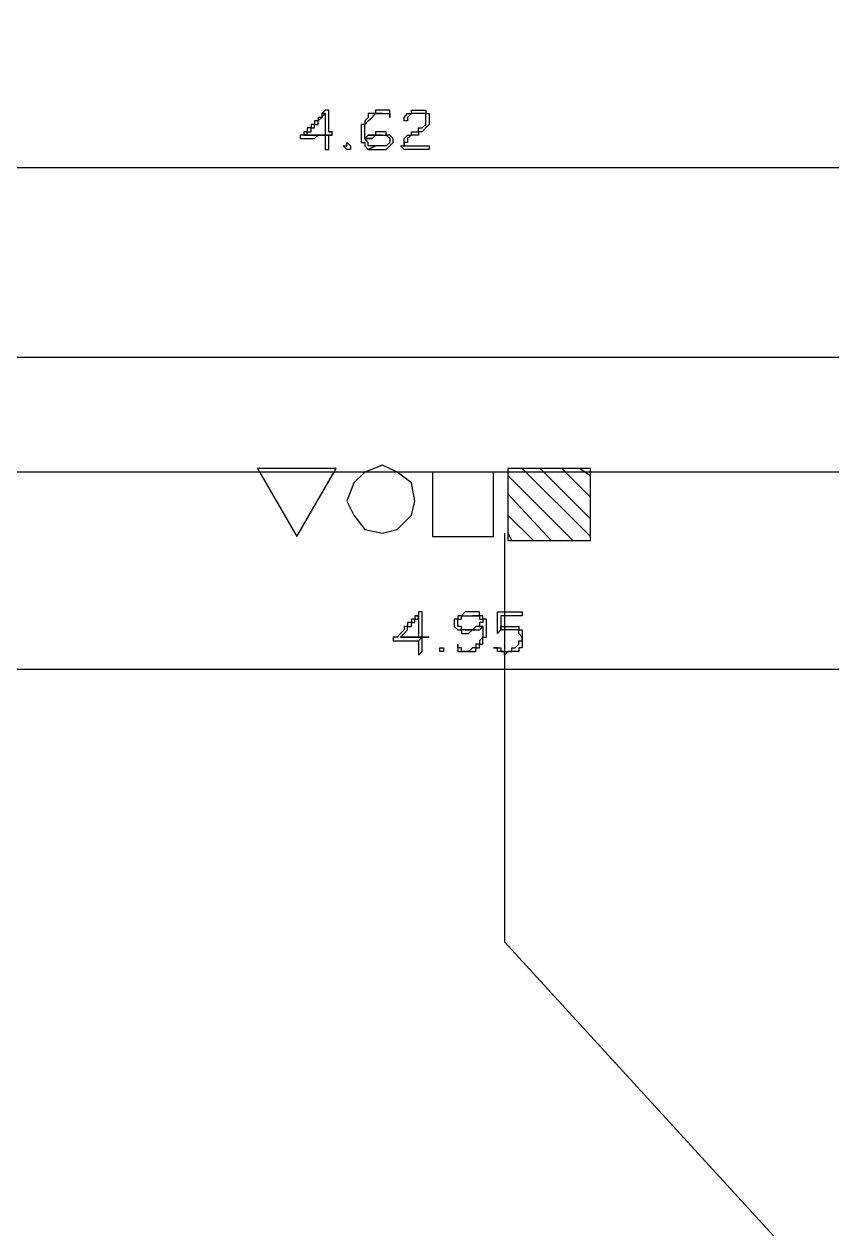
# Model space of a CAD drawing. Header units: millimetres. Extents: x -518.8 to -461.2, y 3.5 to 44.2.
# Drawn here: x -489.404 to -487.97, y 23.987 to 26.138 of the extents above; entities that cross this region are included whole.
import ezdxf

# ---------------------------------------------------------------- set-up
doc = ezdxf.new("R2010")
doc.units = ezdxf.units.MM
doc.header["$MEASUREMENT"] = 0
for name, color, linetype in [('-82', 7, 'Continuous'), ('10', 10, 'Continuous'), ('16', 16, 'Continuous'), ('9', 9, 'Continuous'), ('MYSOLIDS', 7, 'Continuous')]:
    doc.layers.add(name, color=color, linetype=linetype)

msp = doc.modelspace()

# ---------------------------------------------------------------- linework, layer by layer
at = {"layer": '-82'}
msp.add_lwpolyline([(-488.5511, 25.2345), (-488.5511, 24.509), (-488.0737, 23.9872), (-488.0737, 23.9872), (-488.5511, 24.509)], dxfattribs=at)
at = {"layer": '10'}
for points in [[(-486.476, 25.5466), (-491.1105, 25.5466), (-491.1105, 26.1383)], [(-486.1451, 25.3428), (-491.1105, 25.3428), (-491.1105, 25.1962)]]:
    msp.add_lwpolyline(points, dxfattribs=at)
at = {"layer": '16'}
for points in [[(-491.1617, 25.8842), (-486.4248, 25.8842)], [(-486.094, 24.9924), (-491.1617, 24.9924)]]:
    msp.add_lwpolyline(points, dxfattribs=at)
at = {"layer": '9'}
for points in [[(-488.9203, 25.2285), (-488.8504, 25.3496), (-488.9902, 25.3496), (-488.9203, 25.2285)], [(-488.7677, 25.2345), (-488.7421, 25.2413), (-488.7166, 25.2669), (-488.7105, 25.2917), (-488.7166, 25.324), (-488.7421, 25.3428), (-488.7677, 25.3556), (-488.7993, 25.3428), (-488.8188, 25.324), (-488.8316, 25.2917), (-488.8188, 25.2669), (-488.7993, 25.2413), (-488.7677, 25.2345)], [(-488.679, 25.3428), (-488.679, 25.2285), (-488.5707, 25.2285), (-488.5707, 25.3428), (-488.679, 25.3428)], [(-488.5451, 25.3496), (-488.5451, 25.2218), (-488.3985, 25.2218), (-488.3985, 25.3496), (-488.5451, 25.3496)], [(-488.5196, 25.3496), (-488.3985, 25.2285)], [(-488.488, 25.3496), (-488.3985, 25.2601)], [(-488.4496, 25.3496), (-488.3985, 25.2985)], [(-488.4173, 25.3496), (-488.3985, 25.3368)], [(-488.5451, 25.3368), (-488.4301, 25.2218)], [(-488.5451, 25.3045), (-488.4684, 25.2218)], [(-488.5451, 25.2669), (-488.5, 25.2218)], [(-488.5451, 25.2345), (-488.5384, 25.2218)]]:
    msp.add_lwpolyline(points, dxfattribs=at)
at = {"layer": 'MYSOLIDS'}
for points in [[(-488.8699, 25.9857), (-488.8699, 25.9857), (-488.8699, 25.9857), (-488.8699, 25.9857), (-488.876, 25.9797), (-488.8699, 25.9797), (-488.8699, 25.9729), (-488.8699, 25.9729), (-488.8699, 25.9669), (-488.8699, 25.9669), (-488.8699, 25.9669), (-488.8699, 25.9601), (-488.8699, 25.9601), (-488.8699, 25.9541), (-488.8699, 25.9541), (-488.8699, 25.9473), (-488.8699, 25.9413), (-488.8699, 25.9413), (-488.876, 25.9413), (-488.882, 25.9413), (-488.882, 25.9413), (-488.8887, 25.9413), (-488.8887, 25.9413), (-488.8887, 25.9413), (-488.8948, 25.9413), (-488.8948, 25.9413), (-488.9015, 25.9413), (-488.9015, 25.9413), (-488.9075, 25.9413), (-488.8572, 25.9413), (-488.8572, 25.9413), (-488.8572, 25.9413), (-488.8572, 25.9473), (-488.8632, 25.9473), (-488.8632, 25.9473), (-488.8632, 25.9541), (-488.8632, 25.9541), (-488.8632, 25.9601), (-488.8632, 25.9601), (-488.8632, 25.9669), (-488.8632, 25.9669), (-488.8632, 25.9729), (-488.8632, 25.9729), (-488.8632, 25.9797), (-488.8632, 25.9797), (-488.8632, 25.9857), (-488.8632, 25.9857), (-488.8699, 25.9857), (-488.8699, 25.9857)], [(-488.7677, 25.9857), (-488.7677, 25.9857), (-488.7745, 25.9857), (-488.7745, 25.9857), (-488.7745, 25.9857), (-488.7805, 25.9857), (-488.7805, 25.9797), (-488.7677, 25.9797), (-488.7677, 25.9797), (-488.7617, 25.9797), (-488.7617, 25.9797), (-488.7549, 25.9797), (-488.7549, 25.9797), (-488.7549, 25.9729), (-488.7549, 25.9729), (-488.7549, 25.9729), (-488.7549, 25.9797), (-488.7549, 25.9797), (-488.7549, 25.9797), (-488.7549, 25.9857), (-488.7617, 25.9857), (-488.7617, 25.9857), (-488.7677, 25.9857), (-488.7677, 25.9857), (-488.7677, 25.9857)], [(-488.7293, 25.9225), (-488.685, 25.9225), (-488.685, 25.9225), (-488.685, 25.9225), (-488.685, 25.9225), (-488.685, 25.9225), (-488.685, 25.9157), (-488.685, 25.9157), (-488.685, 25.9157), (-488.685, 25.9157), (-488.7293, 25.9157), (-488.7293, 25.9157), (-488.7293, 25.9157), (-488.7293, 25.9157), (-488.7293, 25.9157), (-488.7293, 25.9157), (-488.7293, 25.9157), (-488.7361, 25.9225), (-488.7361, 25.9225), (-488.7293, 25.9225), (-488.7293, 25.9285), (-488.7293, 25.9285), (-488.7293, 25.9353), (-488.7293, 25.9353), (-488.7293, 25.9353), (-488.7293, 25.9353), (-488.7233, 25.9413), (-488.7233, 25.9413), (-488.7233, 25.9413), (-488.7166, 25.9413), (-488.7166, 25.9473), (-488.7105, 25.9473), (-488.7105, 25.9473), (-488.7038, 25.9473), (-488.7038, 25.9541), (-488.6978, 25.9541), (-488.6978, 25.9541), (-488.6978, 25.9541), (-488.6978, 25.9541), (-488.691, 25.9601), (-488.691, 25.9601), (-488.691, 25.9669), (-488.691, 25.9669), (-488.691, 25.9669), (-488.691, 25.9729), (-488.691, 25.9729), (-488.691, 25.9797), (-488.691, 25.9797), (-488.6978, 25.9797), (-488.6978, 25.9797), (-488.7038, 25.9797), (-488.7038, 25.9797), (-488.7105, 25.9797), (-488.7105, 25.9797), (-488.7166, 25.9797), (-488.7166, 25.9797), (-488.7166, 25.9797), (-488.7233, 25.9729), (-488.7233, 25.9729), (-488.7233, 25.9729), (-488.7233, 25.9669), (-488.7233, 25.9669), (-488.7293, 25.9669), (-488.7293, 25.9669), (-488.7293, 25.9669), (-488.7293, 25.9669), (-488.7293, 25.9669), (-488.7293, 25.9669), (-488.7293, 25.9729), (-488.7293, 25.9729), (-488.7293, 25.9729), (-488.7233, 25.9797), (-488.7233, 25.9797), (-488.7233, 25.9797), (-488.7166, 25.9797), (-488.7166, 25.9857), (-488.7166, 25.9857), (-488.7105, 25.9857), (-488.7105, 25.9857), (-488.7038, 25.9857), (-488.7038, 25.9857), (-488.7038, 25.9857), (-488.6978, 25.9857), (-488.6978, 25.9857), (-488.691, 25.9857), (-488.691, 25.9797), (-488.691, 25.9797), (-488.685, 25.9797), (-488.685, 25.9797), (-488.685, 25.9729), (-488.685, 25.9729), (-488.685, 25.9669), (-488.685, 25.9669), (-488.685, 25.9601), (-488.685, 25.9601), (-488.685, 25.9601), (-488.691, 25.9541), (-488.691, 25.9541), (-488.691, 25.9541), (-488.691, 25.9541), (-488.6978, 25.9473), (-488.6978, 25.9473), (-488.7038, 25.9473), (-488.7038, 25.9413), (-488.7105, 25.9413), (-488.7105, 25.9413), (-488.7166, 25.9413), (-488.7166, 25.9413), (-488.7233, 25.9353), (-488.7233, 25.9353), (-488.7233, 25.9353), (-488.7233, 25.9285), (-488.7293, 25.9285), (-488.7293, 25.9225), (-488.7293, 25.9225), (-488.7293, 25.9225), (-488.7293, 25.9225), (-488.7293, 25.9225)], [(-488.876, 25.9797), (-488.876, 25.9797), (-488.876, 25.9729), (-488.882, 25.9729), (-488.882, 25.9729), (-488.882, 25.9669), (-488.8887, 25.9669), (-488.8887, 25.9601), (-488.8948, 25.9601), (-488.8948, 25.9601), (-488.8948, 25.9541), (-488.9015, 25.9541), (-488.9015, 25.9541), (-488.9015, 25.9473), (-488.9075, 25.9473), (-488.9075, 25.9413), (-488.9075, 25.9413), (-488.9075, 25.9413), (-488.9143, 25.9413), (-488.9143, 25.9353), (-488.9143, 25.9353), (-488.9075, 25.9353), (-488.9075, 25.9353), (-488.9075, 25.9353), (-488.9015, 25.9353), (-488.9015, 25.9353), (-488.8948, 25.9353), (-488.8948, 25.9353), (-488.8887, 25.9353), (-488.8887, 25.9353), (-488.882, 25.9413), (-488.882, 25.9413), (-488.876, 25.9413), (-488.876, 25.9413), (-488.8699, 25.9413), (-488.8632, 25.9413), (-488.8632, 25.9413), (-488.8632, 25.9413), (-488.8632, 25.9413), (-488.8572, 25.9413), (-488.9075, 25.9413), (-488.9015, 25.9413), (-488.9015, 25.9473), (-488.9015, 25.9473), (-488.8948, 25.9473), (-488.8948, 25.9541), (-488.8948, 25.9541), (-488.8887, 25.9541), (-488.8887, 25.9601), (-488.8887, 25.9601), (-488.882, 25.9601), (-488.882, 25.9669), (-488.882, 25.9669), (-488.876, 25.9729), (-488.876, 25.9729), (-488.876, 25.9729), (-488.8699, 25.9797), (-488.876, 25.9797), (-488.876, 25.9797)], [(-488.7805, 25.9797), (-488.7865, 25.9797), (-488.7865, 25.9797), (-488.7933, 25.9797), (-488.7933, 25.9729), (-488.7933, 25.9729), (-488.7993, 25.9669), (-488.7993, 25.9669), (-488.7993, 25.9669), (-488.7993, 25.9669), (-488.7993, 25.9601), (-488.806, 25.9601), (-488.806, 25.9541), (-488.806, 25.9541), (-488.806, 25.9473), (-488.806, 25.9473), (-488.806, 25.9413), (-488.806, 25.9413), (-488.806, 25.9413), (-488.806, 25.9353), (-488.806, 25.9353), (-488.806, 25.9285), (-488.7993, 25.9285), (-488.7993, 25.9225), (-488.7993, 25.9225), (-488.7993, 25.9225), (-488.7933, 25.9157), (-488.7805, 25.9225), (-488.7805, 25.9225), (-488.7865, 25.9225), (-488.7865, 25.9225), (-488.7933, 25.9225), (-488.7933, 25.9225), (-488.7933, 25.9285), (-488.7933, 25.9285), (-488.7993, 25.9353), (-488.7933, 25.9353), (-488.7933, 25.9353), (-488.7865, 25.9353), (-488.7993, 25.9353), (-488.7993, 25.9413), (-488.7993, 25.9413), (-488.7993, 25.9413), (-488.7993, 25.9473), (-488.7993, 25.9473), (-488.7993, 25.9473), (-488.7993, 25.9541), (-488.7993, 25.9541), (-488.7993, 25.9601), (-488.7993, 25.9601), (-488.7933, 25.9669), (-488.7933, 25.9669), (-488.7933, 25.9669), (-488.7865, 25.9729), (-488.7865, 25.9729), (-488.7865, 25.9729), (-488.7805, 25.9797), (-488.7805, 25.9797), (-488.7805, 25.9797), (-488.7745, 25.9797), (-488.7745, 25.9797), (-488.7677, 25.9797), (-488.7805, 25.9797), (-488.7805, 25.9797)], [(-488.8572, 25.9473), (-488.8572, 25.9473), (-488.8632, 25.9473), (-488.8632, 25.9473), (-488.8632, 25.9473), (-488.8572, 25.9473), (-488.8572, 25.9473), (-488.8572, 25.9473), (-488.8572, 25.9473)], [(-488.7677, 25.9473), (-488.7745, 25.9473), (-488.7745, 25.9473), (-488.7805, 25.9473), (-488.7805, 25.9413), (-488.7865, 25.9413), (-488.7865, 25.9413), (-488.7865, 25.9413), (-488.7933, 25.9413), (-488.7677, 25.9413), (-488.7677, 25.9413), (-488.7617, 25.9413), (-488.7617, 25.9413), (-488.7617, 25.9413), (-488.7549, 25.9353), (-488.7549, 25.9353), (-488.7549, 25.9353), (-488.7549, 25.9285), (-488.7549, 25.9285), (-488.7617, 25.9225), (-488.7617, 25.9225), (-488.7617, 25.9225), (-488.7677, 25.9225), (-488.7677, 25.9225), (-488.7745, 25.9225), (-488.7745, 25.9225), (-488.7805, 25.9225), (-488.7933, 25.9157), (-488.7933, 25.9157), (-488.7865, 25.9157), (-488.7865, 25.9157), (-488.7805, 25.9157), (-488.7805, 25.9157), (-488.7745, 25.9157), (-488.7745, 25.9157), (-488.7677, 25.9157), (-488.7677, 25.9157), (-488.7617, 25.9157), (-488.7617, 25.9157), (-488.7549, 25.9225), (-488.7549, 25.9225), (-488.7549, 25.9225), (-488.7549, 25.9225), (-488.7489, 25.9285), (-488.7489, 25.9285), (-488.7489, 25.9353), (-488.7489, 25.9353), (-488.7489, 25.9353), (-488.7549, 25.9413), (-488.7549, 25.9413), (-488.7549, 25.9413), (-488.7617, 25.9413), (-488.7617, 25.9473), (-488.7677, 25.9473), (-488.7677, 25.9473), (-488.7677, 25.9473)], [(-488.8632, 25.9413), (-488.8699, 25.9413), (-488.8699, 25.9353), (-488.8699, 25.9353), (-488.8699, 25.9353), (-488.8699, 25.9225), (-488.8699, 25.9225), (-488.8699, 25.9157), (-488.8699, 25.9157), (-488.8699, 25.9157), (-488.8699, 25.9157), (-488.8699, 25.9157), (-488.8632, 25.9157), (-488.8632, 25.9225), (-488.8632, 25.9225), (-488.8632, 25.9225), (-488.8632, 25.9285), (-488.8632, 25.9285), (-488.8632, 25.9353), (-488.8632, 25.9353), (-488.8632, 25.9413), (-488.8632, 25.9413)], [(-488.8316, 25.9157), (-488.8316, 25.9157), (-488.8316, 25.9157), (-488.8376, 25.9225), (-488.8376, 25.9225), (-488.8316, 25.9225), (-488.8316, 25.9225), (-488.8316, 25.9285), (-488.8316, 25.9285), (-488.8248, 25.9225), (-488.8248, 25.9225), (-488.8248, 25.9225), (-488.8248, 25.9225), (-488.8248, 25.9225), (-488.8248, 25.9157), (-488.8316, 25.9157), (-488.8316, 25.9157), (-488.8316, 25.9157), (-488.8316, 25.9157), (-488.8316, 25.9157)], [(-488.7933, 25.9413), (-488.7933, 25.9413), (-488.7933, 25.9413), (-488.7993, 25.9353), (-488.7865, 25.9353), (-488.7865, 25.9353), (-488.7805, 25.9413), (-488.7805, 25.9413), (-488.7805, 25.9413), (-488.7745, 25.9413), (-488.7745, 25.9413), (-488.7677, 25.9413), (-488.7933, 25.9413), (-488.7933, 25.9413)], [(-488.7105, 25.0879), (-488.7105, 25.0879), (-488.7105, 25.0819), (-488.7166, 25.0819), (-488.7166, 25.0759), (-488.7166, 25.0759), (-488.7233, 25.0759), (-488.7233, 25.0691), (-488.7233, 25.0691), (-488.7293, 25.0691), (-488.7293, 25.0631), (-488.7293, 25.0631), (-488.7361, 25.0563), (-488.7361, 25.0563), (-488.7361, 25.0563), (-488.7421, 25.0503), (-488.7421, 25.0503), (-488.7421, 25.0503), (-488.7489, 25.0503), (-488.7489, 25.0436), (-488.7489, 25.0436), (-488.7421, 25.0436), (-488.7421, 25.0436), (-488.7421, 25.0436), (-488.7361, 25.0436), (-488.7361, 25.0436), (-488.7293, 25.0436), (-488.7293, 25.0436), (-488.7233, 25.0436), (-488.7233, 25.0436), (-488.7166, 25.0436), (-488.7166, 25.0436), (-488.7105, 25.0436), (-488.7105, 25.0436), (-488.7038, 25.0436), (-488.6978, 25.0503), (-488.6978, 25.0503), (-488.6978, 25.0503), (-488.691, 25.0503), (-488.691, 25.0503), (-488.7361, 25.0503), (-488.7361, 25.0503), (-488.7361, 25.0503), (-488.7293, 25.0563), (-488.7293, 25.0563), (-488.7293, 25.0563), (-488.7233, 25.0631), (-488.7233, 25.0631), (-488.7233, 25.0691), (-488.7166, 25.0691), (-488.7166, 25.0691), (-488.7166, 25.0759), (-488.7105, 25.0759), (-488.7105, 25.0759), (-488.7105, 25.0819), (-488.7038, 25.0819), (-488.7038, 25.0879), (-488.7105, 25.0879), (-488.7105, 25.0879)], [(-488.7038, 25.0947), (-488.7038, 25.0947), (-488.7038, 25.0947), (-488.7038, 25.0879), (-488.7105, 25.0879), (-488.7038, 25.0879), (-488.7038, 25.0819), (-488.7038, 25.0819), (-488.7038, 25.0759), (-488.7038, 25.0759), (-488.7038, 25.0691), (-488.7038, 25.0691), (-488.7038, 25.0691), (-488.7038, 25.0631), (-488.7038, 25.0563), (-488.7038, 25.0563), (-488.7038, 25.0503), (-488.7038, 25.0503), (-488.7105, 25.0503), (-488.7105, 25.0503), (-488.7166, 25.0503), (-488.7166, 25.0503), (-488.7233, 25.0503), (-488.7233, 25.0503), (-488.7233, 25.0503), (-488.7293, 25.0503), (-488.7293, 25.0503), (-488.7361, 25.0503), (-488.7361, 25.0503), (-488.691, 25.0503), (-488.685, 25.0503), (-488.685, 25.0503), (-488.685, 25.0503), (-488.6978, 25.0503), (-488.6978, 25.0563), (-488.6978, 25.0563), (-488.6978, 25.0631), (-488.6978, 25.0631), (-488.6978, 25.0691), (-488.6978, 25.0691), (-488.6978, 25.0759), (-488.6978, 25.0759), (-488.6978, 25.0819), (-488.6978, 25.0879), (-488.6978, 25.0879), (-488.6978, 25.0879), (-488.6978, 25.0947), (-488.7038, 25.0947), (-488.7038, 25.0947)], [(-488.6083, 25.0947), (-488.6083, 25.0947), (-488.6151, 25.0947), (-488.6151, 25.0947), (-488.6211, 25.0947), (-488.6211, 25.0947), (-488.6278, 25.0879), (-488.6278, 25.0879), (-488.6278, 25.0879), (-488.6339, 25.0879), (-488.6339, 25.0819), (-488.6339, 25.0819), (-488.6406, 25.0819), (-488.6406, 25.0759), (-488.6406, 25.0759), (-488.6406, 25.0691), (-488.6406, 25.0691), (-488.6406, 25.0691), (-488.6339, 25.0631), (-488.6339, 25.0631), (-488.6339, 25.0631), (-488.6339, 25.0631), (-488.6278, 25.0631), (-488.6278, 25.0563), (-488.6211, 25.0563), (-488.6211, 25.0563), (-488.6151, 25.0563), (-488.6151, 25.0563), (-488.6083, 25.0631), (-488.6083, 25.0631), (-488.6023, 25.0631), (-488.6023, 25.0631), (-488.6023, 25.0631), (-488.6211, 25.0631), (-488.6211, 25.0631), (-488.6278, 25.0631), (-488.6278, 25.0631), (-488.6278, 25.0691), (-488.6339, 25.0691), (-488.6339, 25.0691), (-488.6339, 25.0759), (-488.6339, 25.0759), (-488.6339, 25.0759), (-488.6339, 25.0819), (-488.6278, 25.0819), (-488.6278, 25.0819), (-488.6278, 25.0879), (-488.6211, 25.0879), (-488.6211, 25.0879), (-488.6151, 25.0879), (-488.6151, 25.0879), (-488.6151, 25.0879), (-488.6083, 25.0879), (-488.5955, 25.0879), (-488.5955, 25.0947), (-488.6023, 25.0947), (-488.6023, 25.0947), (-488.6083, 25.0947), (-488.6083, 25.0947), (-488.6083, 25.0947)], [(-488.5955, 25.0879), (-488.6083, 25.0879), (-488.6083, 25.0879), (-488.6083, 25.0879), (-488.6023, 25.0879), (-488.6023, 25.0879), (-488.5955, 25.0879), (-488.5955, 25.0879), (-488.5955, 25.0819), (-488.5895, 25.0819), (-488.5895, 25.0759), (-488.5895, 25.0759), (-488.5895, 25.0759), (-488.5955, 25.0759), (-488.5955, 25.0691), (-488.5895, 25.0691), (-488.5895, 25.0691), (-488.5895, 25.0631), (-488.5895, 25.0631), (-488.5895, 25.0563), (-488.5895, 25.0563), (-488.5895, 25.0503), (-488.5895, 25.0503), (-488.5895, 25.0503), (-488.5955, 25.0436), (-488.5955, 25.0436), (-488.5955, 25.0375), (-488.6023, 25.0375), (-488.6023, 25.0375), (-488.6023, 25.0308), (-488.6083, 25.0308), (-488.6083, 25.0308), (-488.6083, 25.0308), (-488.6151, 25.0248), (-488.6151, 25.0248), (-488.6211, 25.0248), (-488.6083, 25.0248), (-488.6023, 25.0248), (-488.6023, 25.0308), (-488.5955, 25.0308), (-488.5955, 25.0308), (-488.5955, 25.0375), (-488.5895, 25.0375), (-488.5895, 25.0375), (-488.5895, 25.0436), (-488.5895, 25.0436), (-488.5895, 25.0503), (-488.5835, 25.0503), (-488.5835, 25.0503), (-488.5835, 25.0563), (-488.5835, 25.0563), (-488.5835, 25.0631), (-488.5835, 25.0631), (-488.5835, 25.0631), (-488.5835, 25.0691), (-488.5835, 25.0759), (-488.5835, 25.0759), (-488.5835, 25.0819), (-488.5895, 25.0819), (-488.5895, 25.0819), (-488.5895, 25.0879), (-488.5895, 25.0879), (-488.5955, 25.0879), (-488.5955, 25.0879)], [(-488.5579, 25.0879), (-488.5579, 25.0819), (-488.5579, 25.0819), (-488.5579, 25.0819), (-488.5579, 25.0759), (-488.5579, 25.0691), (-488.5579, 25.0691), (-488.5579, 25.0631), (-488.5579, 25.0631), (-488.5579, 25.0691), (-488.5511, 25.0691), (-488.5511, 25.0691), (-488.5511, 25.0691), (-488.5451, 25.0691), (-488.5451, 25.0691), (-488.5384, 25.0691), (-488.5384, 25.0691), (-488.5384, 25.0691), (-488.5324, 25.0691), (-488.5324, 25.0691), (-488.5256, 25.0691), (-488.5256, 25.0631), (-488.5256, 25.0631), (-488.5196, 25.0631), (-488.5196, 25.0563), (-488.5196, 25.0563), (-488.5196, 25.0563), (-488.5196, 25.0503), (-488.5196, 25.0503), (-488.5196, 25.0436), (-488.5196, 25.0436), (-488.5196, 25.0375), (-488.5196, 25.0375), (-488.5196, 25.0375), (-488.5196, 25.0308), (-488.5256, 25.0308), (-488.5256, 25.0308), (-488.5256, 25.0248), (-488.5324, 25.0248), (-488.5324, 25.0248), (-488.5384, 25.0248), (-488.5384, 25.0248), (-488.5451, 25.0248), (-488.5451, 25.0248), (-488.5511, 25.018), (-488.5511, 25.0248), (-488.5579, 25.0248), (-488.5579, 25.0248), (-488.5639, 25.0248), (-488.5639, 25.0248), (-488.5639, 25.0248), (-488.5639, 25.0308), (-488.5707, 25.0308), (-488.5639, 25.0308), (-488.5639, 25.0308), (-488.5639, 25.0308), (-488.5639, 25.0308), (-488.5639, 25.0308), (-488.5639, 25.0308), (-488.5639, 25.0308), (-488.5639, 25.0308), (-488.5579, 25.0308), (-488.5579, 25.0248), (-488.5579, 25.0248), (-488.5511, 25.0248), (-488.5511, 25.0248), (-488.5511, 25.0248), (-488.5451, 25.0248), (-488.5451, 25.0248), (-488.5384, 25.0248), (-488.5384, 25.0308), (-488.5324, 25.0308), (-488.5324, 25.0308), (-488.5324, 25.0308), (-488.5256, 25.0375), (-488.5256, 25.0375), (-488.5256, 25.0375), (-488.5256, 25.0436), (-488.5196, 25.0436), (-488.5196, 25.0503), (-488.5196, 25.0503), (-488.5256, 25.0563), (-488.5256, 25.0563), (-488.5256, 25.0631), (-488.5256, 25.0631), (-488.5324, 25.0631), (-488.5324, 25.0631), (-488.5324, 25.0631), (-488.5384, 25.0631), (-488.5384, 25.0631), (-488.5451, 25.0631), (-488.5451, 25.0631), (-488.5451, 25.0631), (-488.5511, 25.0631), (-488.5511, 25.0631), (-488.5579, 25.0631), (-488.5579, 25.0631), (-488.5579, 25.0631), (-488.5639, 25.0563), (-488.5639, 25.0563), (-488.5639, 25.0631), (-488.5639, 25.0631), (-488.5639, 25.0631), (-488.5639, 25.0631), (-488.5639, 25.0631), (-488.5639, 25.0691), (-488.5639, 25.0691), (-488.5639, 25.0759), (-488.5639, 25.0759), (-488.5639, 25.0819), (-488.5639, 25.0819), (-488.5639, 25.0879), (-488.5639, 25.0879), (-488.5639, 25.0879), (-488.5639, 25.0879), (-488.5639, 25.0947), (-488.5579, 25.0947), (-488.5579, 25.0947), (-488.5511, 25.0947), (-488.5511, 25.0947), (-488.5451, 25.0947), (-488.5451, 25.0947), (-488.5384, 25.0947), (-488.5384, 25.0947), (-488.5324, 25.0947), (-488.5324, 25.0947), (-488.5324, 25.0947), (-488.5256, 25.0947), (-488.5256, 25.0947), (-488.5256, 25.0947), (-488.5196, 25.0947), (-488.5196, 25.0947), (-488.5196, 25.0879), (-488.5196, 25.0879), (-488.5196, 25.0879), (-488.5196, 25.0879), (-488.5256, 25.0879), (-488.5256, 25.0879), (-488.5324, 25.0879), (-488.5324, 25.0879), (-488.5384, 25.0879), (-488.5451, 25.0879), (-488.5451, 25.0879), (-488.5511, 25.0879), (-488.5579, 25.0879), (-488.5579, 25.0879), (-488.5579, 25.0879), (-488.5579, 25.0879), (-488.5579, 25.0879), (-488.5579, 25.0879)], [(-488.5955, 25.0691), (-488.5955, 25.0691), (-488.6023, 25.0691), (-488.6023, 25.0691), (-488.6083, 25.0631), (-488.6083, 25.0631), (-488.6151, 25.0631), (-488.6151, 25.0631), (-488.6211, 25.0631), (-488.6023, 25.0631), (-488.5955, 25.0631), (-488.5955, 25.0631), (-488.5895, 25.0691), (-488.5895, 25.0691), (-488.5955, 25.0691), (-488.5955, 25.0691)], [(-488.6978, 25.0503), (-488.7038, 25.0436), (-488.7038, 25.0436), (-488.7038, 25.0436), (-488.7038, 25.0375), (-488.7038, 25.0308), (-488.7038, 25.0308), (-488.7038, 25.0248), (-488.7038, 25.0248), (-488.7038, 25.0248), (-488.7038, 25.018), (-488.6978, 25.0248), (-488.6978, 25.0248), (-488.6978, 25.0248), (-488.6978, 25.0248), (-488.6978, 25.0308), (-488.6978, 25.0308), (-488.6978, 25.0375), (-488.6978, 25.0436), (-488.6978, 25.0436), (-488.6978, 25.0503), (-488.6978, 25.0503)], [(-488.691, 25.0503), (-488.691, 25.0503), (-488.691, 25.0503), (-488.6978, 25.0503), (-488.6978, 25.0503), (-488.685, 25.0503), (-488.691, 25.0503), (-488.691, 25.0503), (-488.691, 25.0503)], [(-488.6662, 25.0248), (-488.6662, 25.0248), (-488.6662, 25.0248), (-488.6662, 25.0248), (-488.6662, 25.0248), (-488.6662, 25.0308), (-488.6662, 25.0308), (-488.6662, 25.0308), (-488.6594, 25.0308), (-488.6594, 25.0308), (-488.6594, 25.0308), (-488.6594, 25.0308), (-488.6594, 25.0308), (-488.6594, 25.0248), (-488.6594, 25.0248), (-488.6594, 25.0248), (-488.6662, 25.0248), (-488.6662, 25.0248), (-488.6662, 25.0248), (-488.6662, 25.0248)], [(-488.6339, 25.0375), (-488.6339, 25.0375), (-488.6339, 25.0375), (-488.6339, 25.0375), (-488.6339, 25.0308), (-488.6339, 25.0308), (-488.6339, 25.0248), (-488.6278, 25.0248), (-488.6278, 25.0248), (-488.6211, 25.0248), (-488.6211, 25.0248), (-488.6211, 25.0248), (-488.6151, 25.0248), (-488.6151, 25.0248), (-488.6083, 25.0248), (-488.6083, 25.0248), (-488.6083, 25.0248), (-488.6211, 25.0248), (-488.6211, 25.0248), (-488.6278, 25.0248), (-488.6278, 25.0308), (-488.6278, 25.0308), (-488.6278, 25.0308), (-488.6339, 25.0308), (-488.6339, 25.0375), (-488.6339, 25.0375), (-488.6339, 25.0375), (-488.6339, 25.0375)]]:
    msp.add_lwpolyline(points, dxfattribs=at)

doc.saveas('drawing.dxf')
